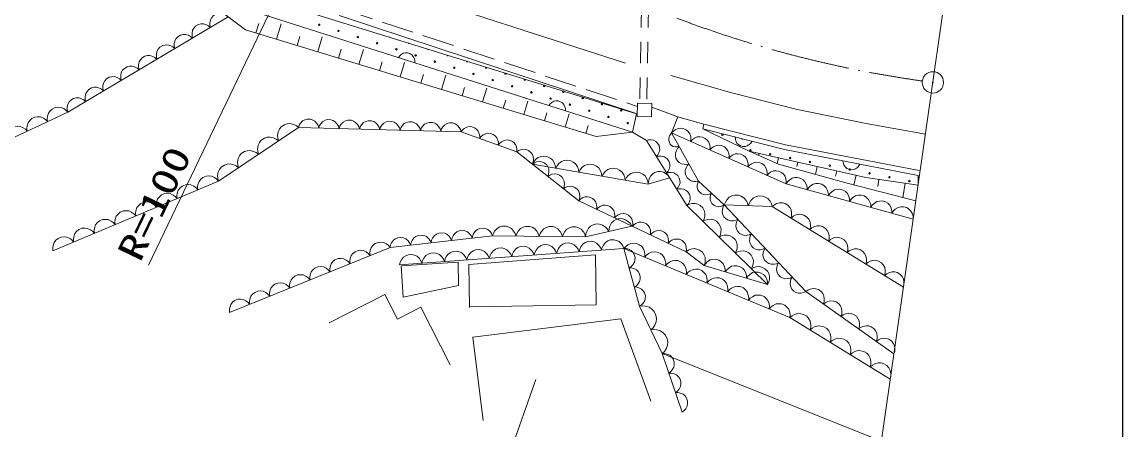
# Model space of a CAD drawing. Units: millimetres, scale not verified. Extents: x 40000 to 680000, y 20000 to 380000.
# Drawn here: x 502077 to 579000, y 239280 to 267769 of the extents above; entities that cross this region are included whole.
import ezdxf
from ezdxf.enums import TextEntityAlignment as Align

# ---------------------------------------------------------------- set-up
doc = ezdxf.new("R2010")
doc.units = ezdxf.units.MM
doc.header["$LTSCALE"] = 1000
for name, pattern in [('USER2', [2.5, 1.5, -1]), ('USER3', [3, 2.25, -0.75]), ('USER5', [7.000001, 5.508197, -0.688525, 0.114754, -0.688525])]:
    doc.linetypes.add(name, pattern=pattern)
for name, color, linetype, lineweight in [('M-TTL-BAND', 7, 'Continuous', 25), ('S-BGD', 1, 'Continuous', 13), ('S-BGD-HTXT', 6, 'Continuous', 13), ('S-BMK', 3, 'USER5', 13)]:
    doc.layers.add(name, color=color, linetype=linetype, lineweight=lineweight)
doc.styles.add('ＭＳ ゴシック', font='')
doc.styles.get('ＭＳ ゴシック').set_extended_font_data('MS Gothic')

# ---------------------------------------------------------------- blocks, each defined once
blk = doc.blocks.new('BUHIN16')
at = {"layer": 'S-BGD'}
blk.add_lwpolyline([(-666, 297), (-684, 121), (-662, -44), (-598, -248), (-487, -394), (-353, -513), (-146, -605), (33, -625), (215, -611), (410, -522), (544, -426), (666, -297)], dxfattribs=at)
blk = doc.blocks.new('BUHIN17')
at = {"layer": 'S-BGD'}
blk.add_lwpolyline([(-740, 204), (-732, 18), (-683, -150), (-583, -353), (-445, -487), (-286, -590), (-57, -653), (133, -646), (320, -602), (509, -479), (634, -358), (740, -204)], dxfattribs=at)
blk = doc.blocks.new('BUHIN18')
at = {"layer": 'S-BGD'}
blk.add_lwpolyline([(-837, 29), (-781, -166), (-686, -333), (-529, -522), (-349, -629), (-154, -699), (106, -708), (304, -652), (492, -558), (662, -379), (764, -219), (837, -29)], dxfattribs=at)
blk = doc.blocks.new('BUHIN19')
at = {"layer": 'S-BGD'}
blk.add_lwpolyline([(-654, 402), (-698, 222), (-698, 46), (-659, -176), (-563, -344), (-439, -487), (-237, -612), (-53, -657), (139, -667), (356, -602), (509, -521), (654, -402)], dxfattribs=at)
blk = doc.blocks.new('BUHIN20')
at = {"layer": 'S-BGD'}
blk.add_lwpolyline([(-616, 434), (-670, 259), (-681, 87), (-656, -133), (-572, -302), (-460, -451), (-269, -585), (-91, -641), (96, -662), (312, -611), (467, -541), (616, -434)], dxfattribs=at)
blk = doc.blocks.new('BUHIN21')
at = {"layer": 'S-BGD'}
blk.add_lwpolyline([(474, -505), (554, -358), (596, -205), (615, -3), (571, 165), (498, 320), (351, 476), (202, 559), (37, 614), (-167, 608), (-320, 574), (-474, 505)], dxfattribs=at)
blk = doc.blocks.new('BUHIN22')
at = {"layer": 'S-BGD'}
blk.add_lwpolyline([(450, -413), (511, -278), (538, -141), (541, 38), (491, 183), (416, 314), (277, 442), (140, 505), (-8, 542), (-187, 523), (-319, 483), (-450, 413)], dxfattribs=at)
blk = doc.blocks.new('BUHIN23')
at = {"layer": 'S-BGD'}
blk.add_lwpolyline([(339, -603), (453, -480), (530, -341), (596, -149), (594, 24), (559, 192), (454, 379), (329, 495), (182, 587), (-17, 630), (-174, 633), (-339, 603)], dxfattribs=at)
blk = doc.blocks.new('BUHIN25')
at = {"layer": 'S-BGD'}
blk.add_lwpolyline([(-234, 681), (-373, 576), (-478, 449), (-582, 264), (-612, 87), (-608, -91), (-536, -302), (-430, -444), (-296, -566), (-101, -647), (59, -680), (234, -681)], dxfattribs=at)
blk = doc.blocks.new('BUHIN26')
at = {"layer": 'S-BGD'}
blk.add_lwpolyline([(-395, 826), (-556, 673), (-669, 497), (-774, 249), (-786, 20), (-755, -204), (-633, -460), (-478, -625), (-292, -759), (-33, -833), (174, -851), (395, -826)], dxfattribs=at)
blk = doc.blocks.new('BUHIN27')
at = {"layer": 'S-BGD'}
blk.add_lwpolyline([(-181, 674), (-322, 581), (-432, 465), (-545, 294), (-586, 124), (-594, -47), (-538, -256), (-445, -401), (-324, -527), (-141, -619), (11, -661), (181, -674)], dxfattribs=at)
blk = doc.blocks.new('BUHIN28')
at = {"layer": 'S-BGD'}
blk.add_lwpolyline([(-701, -284), (-583, -424), (-444, -527), (-244, -625), (-56, -647), (130, -633), (347, -545), (491, -425), (611, -279), (685, -69), (710, 100), (701, 284)], dxfattribs=at)
blk = doc.blocks.new('BUHIN29')
at = {"layer": 'S-BGD'}
blk.add_lwpolyline([(-717, -81), (-644, -239), (-543, -369), (-385, -511), (-218, -580), (-43, -614), (179, -589), (341, -517), (489, -413), (611, -240), (678, -91), (717, 81)], dxfattribs=at)
blk = doc.blocks.new('BUHIN30')
at = {"layer": 'S-BGD'}
blk.add_lwpolyline([(-812, 9), (-753, -179), (-657, -338), (-501, -519), (-323, -618), (-133, -681), (119, -684), (310, -625), (490, -529), (650, -352), (745, -195), (812, -9)], dxfattribs=at)
blk = doc.blocks.new('BUHIN31')
at = {"layer": 'S-BGD'}
blk.add_lwpolyline([(-808, -187), (-704, -358), (-571, -493), (-372, -635), (-172, -691), (32, -707), (282, -649), (458, -545), (613, -407), (729, -193), (786, -14), (808, 187)], dxfattribs=at)
blk = doc.blocks.new('BUHIN32')
at = {"layer": 'S-BGD'}
blk.add_lwpolyline([(-784, -57), (-712, -233), (-607, -379), (-441, -541), (-262, -622), (-73, -668), (170, -650), (350, -577), (515, -471), (656, -287), (735, -128), (784, 57)], dxfattribs=at)
blk = doc.blocks.new('BUHIN33')
at = {"layer": 'S-BGD'}
blk.add_lwpolyline([(-725, 302), (-740, 113), (-712, -65), (-637, -283), (-514, -437), (-366, -562), (-141, -656), (52, -672), (247, -652), (455, -551), (597, -445), (725, -302)], dxfattribs=at)
blk = doc.blocks.new('BUHIN34')
at = {"layer": 'S-BGD'}
blk.add_lwpolyline([(-701, 430), (-747, 237), (-747, 48), (-705, -190), (-602, -368), (-470, -522), (-253, -655), (-56, -704), (150, -714), (381, -644), (546, -557), (701, -430)], dxfattribs=at)
blk = doc.blocks.new('BUHIN35')
at = {"layer": 'S-BGD'}
blk.add_lwpolyline([(-723, -303), (-599, -447), (-453, -551), (-245, -651), (-50, -671), (143, -654), (367, -560), (514, -435), (637, -281), (711, -63), (735, 113), (723, 303)], dxfattribs=at)
blk = doc.blocks.new('BUHIN36')
at = {"layer": 'S-BGD'}
blk.add_lwpolyline([(-698, -470), (-538, -595), (-363, -675), (-123, -737), (87, -717), (286, -660), (503, -514), (632, -351), (729, -164), (762, 81), (751, 271), (698, 470)], dxfattribs=at)
blk = doc.blocks.new('BUHIN37')
at = {"layer": 'S-BGD'}
blk.add_lwpolyline([(-710, 19), (-661, -146), (-580, -287), (-445, -446), (-291, -536), (-126, -593), (94, -599), (262, -551), (421, -469), (564, -317), (649, -181), (710, -19)], dxfattribs=at)
blk = doc.blocks.new('BUHIN38')
at = {"layer": 'S-BGD'}
blk.add_lwpolyline([(-651, 233), (-655, 66), (-623, -89), (-547, -278), (-432, -407), (-296, -510), (-95, -583), (76, -589), (247, -562), (425, -464), (545, -364), (651, -233)], dxfattribs=at)
blk = doc.blocks.new('BUHIN39')
at = {"layer": 'S-BGD'}
blk.add_lwpolyline([(-540, 430), (-598, 274), (-617, 117), (-606, -86), (-539, -245), (-445, -387), (-278, -520), (-118, -580), (52, -610), (252, -575), (398, -520), (540, -430)], dxfattribs=at)
blk = doc.blocks.new('BUHIN40')
at = {"layer": 'S-BGD'}
blk.add_lwpolyline([(-626, 295), (-647, 129), (-629, -28), (-572, -224), (-470, -364), (-345, -480), (-151, -572), (18, -594), (191, -584), (378, -504), (508, -416), (626, -295)], dxfattribs=at)
blk = doc.blocks.new('BUHIN42')
at = {"layer": 'S-BGD'}
blk.add_lwpolyline([(-739, 222), (-735, 35), (-689, -135), (-594, -341), (-458, -479), (-301, -586), (-72, -655), (118, -652), (308, -612), (501, -493), (629, -374), (739, -222)], dxfattribs=at)
blk = doc.blocks.new('BUHIN43')
at = {"layer": 'S-BGD'}
blk.add_lwpolyline([(-354, 569), (-458, 445), (-527, 308), (-583, 119), (-573, -49), (-533, -209), (-423, -385), (-297, -493), (-151, -575), (43, -608), (195, -605), (354, -569)], dxfattribs=at)
blk = doc.blocks.new('BUHIN44')
at = {"layer": 'S-BGD'}
blk.add_lwpolyline([(-564, 552), (-648, 381), (-688, 205), (-700, -27), (-642, -216), (-551, -388), (-376, -559), (-202, -647), (-12, -700), (219, -684), (392, -638), (564, -552)], dxfattribs=at)
blk = doc.blocks.new('BUHIN45')
at = {"layer": 'S-BGD'}
blk.add_lwpolyline([(-809, 140), (-780, -57), (-711, -231), (-583, -437), (-422, -564), (-243, -658), (8, -701), (209, -673), (403, -607), (592, -456), (712, -314), (809, -140)], dxfattribs=at)
blk = doc.blocks.new('BUHIN47')
at = {"layer": 'S-BGD'}
blk.add_lwpolyline([(-709, -333), (-579, -471), (-429, -569), (-217, -660), (-21, -672), (170, -647), (390, -544), (531, -412), (647, -254), (712, -33), (729, 144), (709, 333)], dxfattribs=at)
blk = doc.blocks.new('BUHIN48')
at = {"layer": 'S-BGD'}
blk.add_lwpolyline([(-622, -369), (-491, -484), (-344, -562), (-142, -627), (39, -620), (213, -580), (406, -466), (525, -332), (618, -176), (658, 32), (658, 196), (622, 369)], dxfattribs=at)
blk = doc.blocks.new('BUHIN176')
at = {"layer": 'S-BGD'}
blk.add_lwpolyline([(572, -182), (484, -299), (380, -389), (231, -480), (84, -508), (-63, -506), (-241, -449), (-362, -366), (-466, -258), (-538, -96), (-571, 37), (-572, 182)], dxfattribs=at)
blk = doc.blocks.new('BUHIN203')
at = {"layer": 'S-BGD'}
blk.add_circle((0, 0), 22.5, dxfattribs=at)
at = {"layer": 'S-BMK', "linetype": 'Continuous'}
blk.add_circle((0, 0), 746, dxfattribs=at)

msp = doc.modelspace()

# ---------------------------------------------------------------- linework, layer by layer
at = {"layer": 'M-TTL-BAND'}
msp.add_line((579000, 20000), (579000, 370000), dxfattribs=at)
at = {"layer": 'S-BGD'}
for p, q in [((503089, 274349), (545018, 261365)), ((544725, 260083), (502660, 273485)), ((524441, 271291), (544246, 264889)), ((515258, 269029), (517697, 267224)), ((505275, 261484), (516480, 268125)), ((524243, 268232), (545065, 261350)), ((542183, 259775), (517697, 267224)), ((518417, 267005), (518616, 267658)), ((519857, 266567), (520185, 267644)), ((521298, 266128), (521492, 266768)), ((522738, 265690), (523059, 266745)), ((524179, 265252), (524369, 265878)), ((525619, 264814), (525933, 265846)), ((527059, 264376), (527246, 264988)), ((528500, 263938), (528807, 264947)), ((529940, 263499), (530122, 264098)), ((531381, 263061), (531681, 264048)), ((547406, 264037), (551666, 262825)), ((532821, 262623), (532999, 263208)), ((534261, 262185), (534554, 263149)), ((535702, 261747), (535876, 262318)), ((551666, 262825), (556154, 261693)), ((537142, 261309), (537428, 262250)), ((545088, 262106), (545059, 261172)), ((546089, 262075), (545088, 262106)), ((546060, 261141), (546089, 262075)), ((546081, 261812), (547899, 261155)), ((556154, 261693), (561052, 260678)), ((496772, 257484), (505275, 261484)), ((538583, 260870), (538752, 261428)), ((540023, 260432), (540302, 261351)), ((545018, 261365), (544725, 260083)), ((545059, 261172), (546060, 261141)), ((547899, 261155), (547467, 260021)), ((547899, 261155), (549720, 260643)), ((515803, 256654), (521391, 260410)), ((521391, 260410), (532751, 260108)), ((532751, 260108), (536654, 258711)), ((541463, 259994), (541629, 260538)), ((542183, 259775), (544725, 260083)), ((544725, 260083), (545699, 259504)), ((547467, 260021), (555458, 256459)), ((547990, 259066), (547467, 260021)), ((549720, 260643), (549634, 260304)), ((549634, 260304), (552892, 258743)), ((549634, 260304), (555344, 258858)), ((555420, 259200), (549720, 260643)), ((561052, 260678), (565199, 259946)), ((545699, 259504), (548531, 254953)), ((536654, 258711), (540971, 255271)), ((549348, 256653), (547990, 259066)), ((552892, 258743), (554928, 257838)), ((552892, 258743), (561033, 256915)), ((553570, 258591), (553551, 258505)), ((555344, 258858), (564700, 257055)), ((564766, 257398), (555420, 259200)), ((537745, 257842), (545835, 256446)), ((554927, 258286), (554832, 257860)), ((554928, 257838), (559736, 256509)), ((556284, 257981), (556218, 257686)), ((557641, 257677), (557515, 257117)), ((558998, 257372), (558913, 256996)), ((560355, 257068), (560200, 256379)), ((564700, 257055), (564697, 256377)), ((504240, 251799), (515803, 256654)), ((545835, 256446), (547324, 256893)), ((551147, 255002), (549348, 256653)), ((555458, 256459), (564342, 254011)), ((559736, 256509), (564523, 255283)), ((561033, 256915), (564697, 256377)), ((561949, 256781), (561876, 256285)), ((563781, 256512), (563630, 255485)), ((540971, 255271), (548483, 251727)), ((548531, 254953), (554168, 249433)), ((551147, 255002), (554496, 254886)), ((556832, 248939), (551147, 255002)), ((554496, 254886), (563655, 249252)), ((541456, 252772), (544686, 253518)), ((527793, 252034), (534959, 252841)), ((534959, 252841), (541456, 252772)), ((516577, 247490), (527793, 252034)), ((528453, 250811), (544136, 251959)), ((545220, 247917), (544136, 251959)), ((544136, 251959), (555734, 247125)), ((548483, 251727), (549734, 250764)), ((528563, 250744), (532556, 251005)), ((532556, 251005), (532568, 249368)), ((533299, 250835), (542139, 251506)), ((533299, 250835), (533351, 247840)), ((542194, 248022), (542139, 251506)), ((528706, 248559), (528563, 250744)), ((549734, 250764), (554168, 249433)), ((532568, 249368), (528706, 248559)), ((523544, 246771), (527426, 248749)), ((527426, 248749), (528304, 247026)), ((556832, 248939), (562996, 244601)), ((528304, 247026), (529939, 247859)), ((529939, 247859), (531991, 243830)), ((533352, 247869), (542194, 248022)), ((546801, 244613), (545220, 247917)), ((533575, 245752), (543926, 247033)), ((543926, 247033), (546003, 241294)), ((555734, 247125), (562740, 242824)), ((534294, 239942), (533575, 245752)), ((548204, 240529), (546801, 244613)), ((546801, 244613), (562121, 238508))]:
    msp.add_line(p, q, dxfattribs=at)
at = {"layer": 'S-BGD', "linetype": 'USER2'}
for p, q in [((545447, 273894), (545230, 262101)), ((545947, 273885), (545729, 262086))]:
    msp.add_line(p, q, dxfattribs=at)
at = {"layer": 'S-BGD', "linetype": 'USER3'}
msp.add_line((524394, 268709), (545081, 261867), dxfattribs=at)
at = {"layer": 'S-BGD'}
for points in [[(547467, 260021), (547377, 259925), (547315, 259817), (547261, 259666), (547261, 259530), (547286, 259398), (547368, 259250), (547465, 259157), (547580, 259083), (547736, 259048), (547859, 259044), (547990, 259066)], [(553071, 259434), (552990, 259312), (552892, 259216), (552749, 259116), (552603, 259079), (552456, 259072), (552276, 259118), (552150, 259193), (552039, 259296), (551958, 259452), (551917, 259583), (551908, 259728)], [(560611, 257843), (560538, 257716), (560445, 257615), (560308, 257507), (560165, 257461), (560018, 257447), (559836, 257482), (559705, 257550), (559589, 257646), (559499, 257797), (559451, 257926), (559433, 258070)], [(547324, 256893), (547216, 257048), (547083, 257166), (546889, 257286), (546698, 257327), (546507, 257330), (546276, 257260), (546118, 257152), (545981, 257014), (545885, 256806), (545843, 256635), (545835, 256446)], [(549734, 250764), (549798, 250944), (549816, 251124), (549800, 251355), (549720, 251536), (549610, 251696), (549416, 251845), (549233, 251911), (549037, 251942), (548809, 251899), (548644, 251832), (548483, 251727)]]:
    msp.add_lwpolyline(points, dxfattribs=at)
for centre in [(522841, 267580), (524188, 267151), (525536, 266721), (526883, 266292), (528231, 265863), (529578, 265433), (530926, 265004), (532273, 264575), (533621, 264146), (534968, 263716), (536316, 263287), (537663, 262858), (539010, 262428), (539899, 262887), (541246, 262458), (540358, 261999), (541705, 261570), (542594, 262029), (543941, 261599), (543053, 261140), (544400, 260711), (552964, 258808), (554352, 258540), (555741, 258273), (557129, 258005), (558518, 257737), (559907, 257470), (561295, 257202), (562684, 256934), (564073, 256666)]:
    msp.add_circle(centre, 49.8, dxfattribs=at)
for centre, start, end in [((527772, 266751), 223.43484, 282.15488), ((529119, 266322), 202.58564, 303.00408), ((530467, 265893), 186.90023, 318.68949), ((531814, 265463), 172.98096, 332.60876), ((533161, 265034), 159.65784, 345.93188), ((534509, 264605), 146.15864, 359.43107), ((535856, 264175), 131.60577, 13.98395), ((537204, 263746), 114.25348, 31.33624), ((538551, 263317), 83.9804, 61.60932), ((551014, 259904), 84.4401, 67.1425), ((552403, 259636), 206.06575, 305.51684)]:
    msp.add_arc(centre, 49.8, start, end, dxfattribs=at)
at = {"layer": 'S-BGD-HTXT'}
for p, q in [((561423, 233650), (571420, 303280)), ((510907, 250794), (534546, 299998)), ((537974, 242794), (531037, 223108))]:
    msp.add_line(p, q, dxfattribs=at)
at = {"layer": 'S-BMK'}
msp.add_arc((575945, 342236), 79347, 249.24101, 262.05185, dxfattribs=at)

# ---------------------------------------------------------------- block references
at = {"rotation": 180}
for name, p in [('BUHIN48', (515857, 267756)), ('BUHIN48', (514612, 267018)), ('BUHIN48', (512122, 265542)), ('BUHIN48', (513367, 266280)), ('BUHIN48', (510877, 264804)), ('BUHIN176', (528950, 265109)), ('BUHIN48', (509632, 264066)), ('BUHIN48', (508388, 263329)), ('BUHIN203', (565716, 263551)), ('BUHIN48', (507143, 262591)), ('BUHIN48', (505898, 261853)), ('BUHIN47', (504567, 261151)), ('BUHIN176', (539467, 261758)), ('BUHIN47', (503149, 260484)), ('BUHIN37', (522101, 260391)), ('BUHIN37', (523521, 260354)), ('BUHIN37', (524941, 260316)), ('BUHIN37', (526361, 260278)), ('BUHIN37', (527781, 260240)), ('BUHIN37', (529201, 260203)), ('BUHIN47', (501732, 259817)), ('BUHIN36', (520692, 259941)), ('BUHIN37', (530621, 260165)), ('BUHIN37', (532041, 260127)), ('BUHIN38', (533402, 259875)), ('BUHIN38', (534703, 259410)), ('BUHIN16', (548133, 259724)), ('BUHIN36', (519295, 259002)), ('BUHIN38', (536004, 258944)), ('BUHIN43', (546053, 258935)), ('BUHIN16', (549465, 259131)), ('BUHIN36', (517898, 258063)), ('BUHIN39', (537194, 258281)), ('BUHIN23', (548329, 258462)), ('BUHIN16', (550797, 258537)), ('BUHIN16', (552129, 257943)), ('BUHIN36', (516501, 257124)), ('BUHIN39', (538273, 257421)), ('BUHIN45', (538554, 257702)), ('BUHIN45', (540172, 257423)), ('BUHIN45', (541790, 257144)), ('BUHIN43', (546761, 257798)), ('BUHIN23', (549008, 257256)), ('BUHIN16', (553460, 257349)), ('BUHIN35', (515080, 256351)), ('BUHIN39', (539352, 256561)), ('BUHIN45', (543408, 256865)), ('BUHIN45', (545026, 256586)), ('BUHIN43', (547469, 256660)), ('BUHIN16', (554792, 256756)), ('BUHIN35', (513635, 255744)), ('BUHIN39', (540431, 255701)), ('BUHIN22', (549798, 256240)), ('BUHIN17', (556199, 256255)), ('BUHIN17', (557679, 255847)), ('BUHIN35', (512189, 255137)), ('BUHIN40', (541597, 254976)), ('BUHIN43', (548177, 255522)), ('BUHIN22', (550697, 255415)), ('BUHIN18', (551984, 254973)), ('BUHIN18', (553659, 254915)), ('BUHIN17', (559160, 255439)), ('BUHIN17', (560640, 255031)), ('BUHIN35', (510744, 254530)), ('BUHIN40', (542849, 254385)), ('BUHIN44', (549094, 254401)), ('BUHIN21', (551621, 254496)), ('BUHIN19', (555150, 254484)), ('BUHIN17', (562121, 254623)), ('BUHIN17', (563601, 254215)), ('BUHIN35', (507853, 253316)), ('BUHIN35', (509298, 253923)), ('BUHIN31', (543879, 253331)), ('BUHIN40', (544101, 253794)), ('BUHIN44', (550222, 253297)), ('BUHIN21', (552568, 253486)), ('BUHIN19', (556459, 253679)), ('BUHIN35', (506408, 252709)), ('BUHIN29', (532809, 252599)), ('BUHIN29', (534243, 252760)), ('BUHIN30', (535771, 252832)), ('BUHIN30', (537396, 252815)), ('BUHIN30', (539020, 252798)), ('BUHIN30', (540644, 252780)), ('BUHIN31', (542264, 252958)), ('BUHIN40', (545353, 253204)), ('BUHIN40', (546605, 252613)), ('BUHIN19', (557767, 252874)), ('BUHIN35', (504962, 252102)), ('BUHIN28', (527092, 251750)), ('BUHIN29', (528510, 252115)), ('BUHIN29', (529943, 252276)), ('BUHIN29', (531376, 252438)), ('BUHIN32', (540215, 251672)), ('BUHIN32', (541783, 251787)), ('BUHIN32', (543352, 251901)), ('BUHIN33', (544861, 251657)), ('BUHIN40', (547857, 252022)), ('BUHIN44', (551349, 252193)), ('BUHIN21', (553516, 252475)), ('BUHIN19', (559075, 252069)), ('BUHIN28', (525690, 251182)), ('BUHIN32', (530805, 250983)), ('BUHIN32', (532374, 251098)), ('BUHIN32', (533942, 251213)), ('BUHIN32', (535510, 251327)), ('BUHIN32', (537078, 251442)), ('BUHIN32', (538647, 251557)), ('BUHIN27', (544316, 251285)), ('BUHIN33', (546310, 251052)), ('BUHIN44', (552477, 251089)), ('BUHIN21', (554463, 251465)), ('BUHIN19', (560384, 251264)), ('BUHIN28', (524288, 250614)), ('BUHIN32', (529237, 250868)), ('BUHIN33', (547760, 250448)), ('BUHIN42', (550473, 250542)), ('BUHIN21', (555410, 250455)), ('BUHIN19', (561692, 250460)), ('BUHIN28', (521484, 249478)), ('BUHIN28', (522886, 250046)), ('BUHIN27', (544678, 249938)), ('BUHIN33', (549210, 249844)), ('BUHIN42', (551951, 250098)), ('BUHIN42', (553429, 249655)), ('BUHIN44', (553605, 249985)), ('BUHIN19', (563001, 249655)), ('BUHIN28', (520082, 248910)), ('BUHIN27', (545039, 248591)), ('BUHIN33', (550660, 249240)), ('BUHIN33', (552110, 248635)), ('BUHIN21', (556358, 249444)), ('BUHIN28', (518680, 248342)), ('BUHIN33', (553560, 248031)), ('BUHIN20', (557448, 248505)), ('BUHIN28', (517278, 247774)), ('BUHIN26', (545615, 247091)), ('BUHIN33', (555009, 247427)), ('BUHIN20', (558681, 247637)), ('BUHIN34', (556435, 246695)), ('BUHIN20', (559914, 246770)), ('BUHIN26', (546406, 245439)), ('BUHIN34', (557836, 245834)), ('BUHIN20', (561146, 245902)), ('BUHIN34', (559237, 244974)), ('BUHIN20', (562379, 245035)), ('BUHIN25', (547035, 243933)), ('BUHIN34', (560639, 244114)), ('BUHIN34', (562040, 243254)), ('BUHIN25', (547503, 242571)), ('BUHIN25', (547971, 241210))]:
    msp.add_blockref(name, p, dxfattribs=at)

# ---------------------------------------------------------------- texts
at = {"layer": 'S-BGD-HTXT', "style": 'ＭＳ ゴシック', "width": 1.35}
msp.add_text('R=100', height=1833, rotation=64.3, dxfattribs=at).set_placement((510819, 250674), align=Align.BOTTOM_LEFT)

doc.saveas('drawing.dxf')
